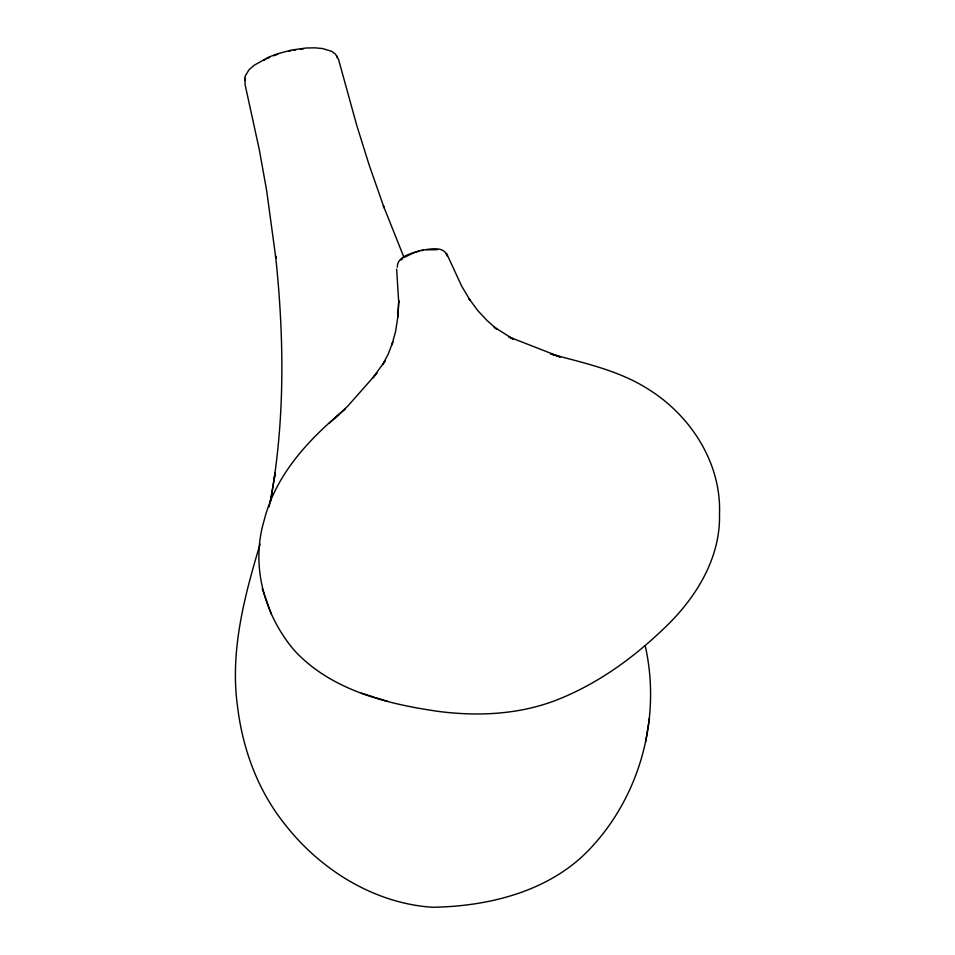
<?xml version="1.0" encoding="UTF-8"?>
<svg xmlns="http://www.w3.org/2000/svg" width="955" height="955" viewBox="0 0 955 955"><rect width="100%" height="100%" fill="white"/><g stroke="black" fill="none" stroke-linecap="round" stroke-linejoin="round"><path stroke-width="1.43" d="M396.635 269.167L398.713 302.341L397.853 317.084M446.892 255.856C444.373 245.328 428.389 249.362 420.51 250.473C412.25 253.194 396.779 256.322 397.328 267.257M398.713 302.341L398.784 300.646L397.877 316.582L395.597 331.457L391.908 344.839L392.78 342.141L388.231 354.078L382.692 364.679L385.092 360.871L372.832 377.882L376.915 373.107L347.954 405.911L336.112 417.168M260.07 544.111C244.289 596.744 229.713 651.823 237.628 707.201C242.689 748.827 257.695 789.964 283.898 823.007C319.185 869.098 373.727 903.418 432.424 907.25C488.972 906.474 550.295 891.254 590.142 848.649C640.483 795.384 661.385 717.062 645.186 645.664M274.383 477.763L275.231 472.868L270.229 502.33C285.199 421.143 284.268 337.819 275.589 255.964L275.864 258.375L266.66 190.606L259.223 149.314L245.065 84.482L245.089 76.257L248.98 69.799L253.935 65.406L268.427 57.252L277.344 53.85L291.729 50.018L306.03 48.025L314.852 47.834L322.635 48.562L331.624 51.307L335.468 54.113L338.571 59.52L356.752 125.392L369.299 165.454L384.173 207.927L383.373 205.767L403.989 257.456M645.723 741.546L649.496 718.136M269.119 506.807L271.172 496.97M345.483 408.907C309.551 438.345 275.518 474.42 264.046 520.773C250.628 565.623 264.32 615.08 294.164 650.224C330.824 690.155 386.632 703.942 438.44 711.415C476.772 716.369 516.297 714.71 552.909 701.424C594.07 686.108 630.694 660.144 662.364 629.99C694.56 600.003 720.631 559.57 719.497 514.1C721.455 463.378 691.074 415.986 648.875 389.58C619.162 370.325 584.281 363.234 550.701 353.923L560.442 357.051L508.896 336.912L513.492 339.323L494.153 327.088L496.922 329.272L487.169 320.617L477.739 310.542L468.917 298.509L470.063 300.18L461.731 286.261L446.522 253.29M401.16 260.011L402.688 258.65M329.296 423.161L339.383 414.291M404.526 257.289L413.563 252.908M263.461 60.416L265.824 59.174M267.102 58.577L269.644 57.384M273.703 55.736L277.953 54.196M414.494 252.562L416.428 251.953M417.407 251.654L419.412 251.129M289.09 51.116L291.347 50.615M421.406 250.664L423.411 250.258M293.615 50.197L295.895 49.767M300.336 49.159L303.272 48.872M426.419 249.78L437.127 249.721M361.42 693.187L374.288 697.198M375.912 697.711L387.67 701.376M336.697 55.748L337.366 57.563M262.255 588.59L271.363 614.292M244.743 78.286L244.969 80.196"/></g></svg>
